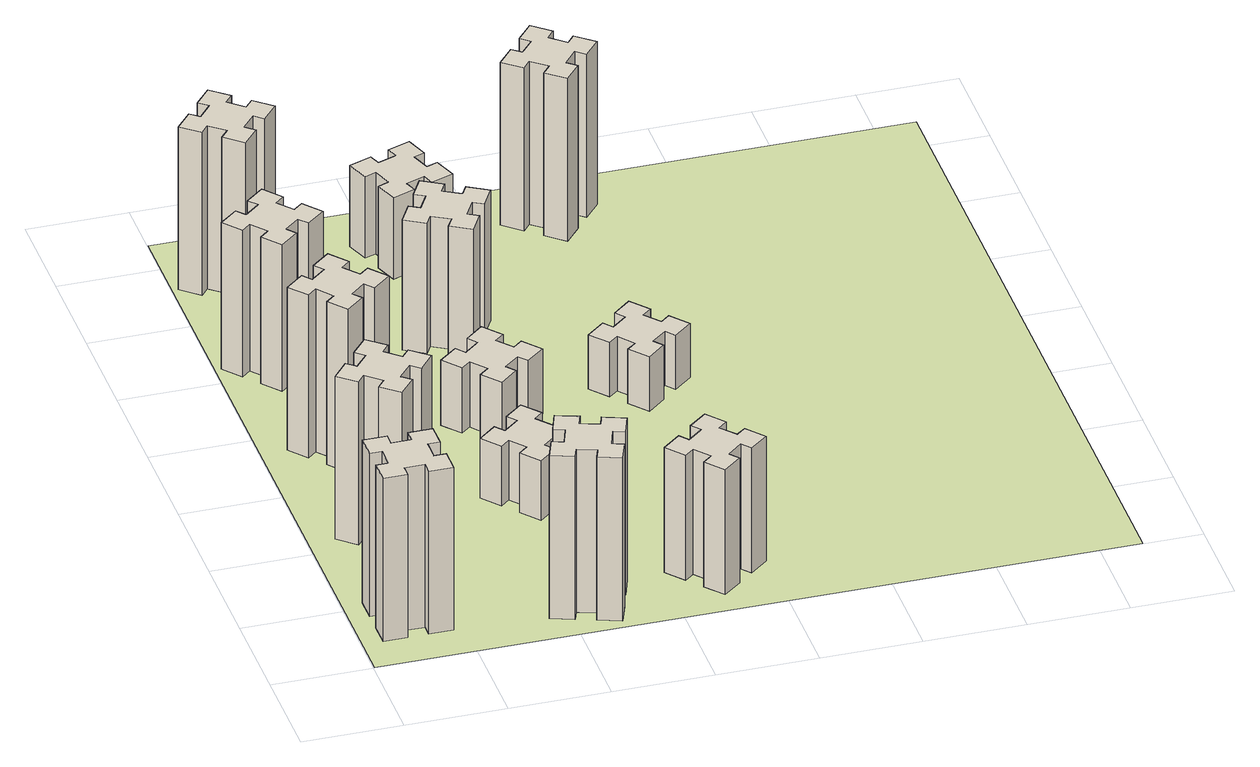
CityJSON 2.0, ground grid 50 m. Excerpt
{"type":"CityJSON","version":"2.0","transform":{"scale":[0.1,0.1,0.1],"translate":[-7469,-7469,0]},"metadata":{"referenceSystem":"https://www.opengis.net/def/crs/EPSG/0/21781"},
"CityObjects":{
"building1":{"type":"Building","attributes":{"class":"1000","function":"1000","usage":"1000","yearOfConstruction":2016,"roofType":"1000","measuredHeight":90,"storeysAboveGround":30,"storeysBelowGround":0},"geometry":[{"type":"Solid","lod":"1","boundaries":[[[[0,1,2,3,4,5,6,7,8,9,10,11,12,13,14,15,16,17,18,19]],[[17,16,20,21]],[[16,15,22,20]],[[15,14,23,22]],[[14,13,24,23]],[[13,12,25,24]],[[12,11,26,25]],[[11,10,27,26]],[[10,9,28,27]],[[9,8,29,28]],[[8,7,30,29]],[[7,6,31,30]],[[6,5,32,31]],[[5,4,33,32]],[[4,3,34,33]],[[3,2,35,34]],[[2,1,36,35]],[[1,0,37,36]],[[0,19,38,37]],[[19,18,39,38]],[[18,17,21,39]],[[24,25,26,27,28,29,30,31,32,33,34,35,36,37,38,39,21,20,22,23]]]]}]},
"building2":{"type":"Building","attributes":{"class":"1000","function":"1000","usage":"1000","yearOfConstruction":2016,"roofType":"1000","measuredHeight":90,"storeysAboveGround":30,"storeysBelowGround":0},"geometry":[{"type":"Solid","lod":"1","boundaries":[[[[40,41,42,43,44,45,46,47,48,49,50,51,52,53,54,55,56,57,58,59]],[[57,56,60,61]],[[56,55,62,60]],[[55,54,63,62]],[[54,53,64,63]],[[53,52,65,64]],[[52,51,66,65]],[[51,50,67,66]],[[50,49,68,67]],[[49,48,69,68]],[[48,47,70,69]],[[47,46,71,70]],[[46,45,72,71]],[[45,44,73,72]],[[44,43,74,73]],[[43,42,75,74]],[[42,41,76,75]],[[41,40,77,76]],[[40,59,78,77]],[[59,58,79,78]],[[58,57,61,79]],[[64,65,66,67,68,69,70,71,72,73,74,75,76,77,78,79,61,60,62,63]]]]}]},
"building3":{"type":"Building","attributes":{"class":"1000","function":"1000","usage":"1000","yearOfConstruction":2016,"roofType":"1000","measuredHeight":90,"storeysAboveGround":30,"storeysBelowGround":0},"geometry":[{"type":"Solid","lod":"1","boundaries":[[[[80,81,82,83,84,85,86,87,88,89,90,91,92,93,94,95,96,97,98,99]],[[97,96,100,101]],[[96,95,102,100]],[[95,94,103,102]],[[94,93,104,103]],[[93,92,105,104]],[[92,91,106,105]],[[91,90,107,106]],[[90,89,108,107]],[[89,88,109,108]],[[88,87,110,109]],[[87,86,111,110]],[[86,85,112,111]],[[85,84,113,112]],[[84,83,114,113]],[[83,82,115,114]],[[82,81,116,115]],[[81,80,117,116]],[[80,99,118,117]],[[99,98,119,118]],[[98,97,101,119]],[[104,105,106,107,108,109,110,111,112,113,114,115,116,117,118,119,101,100,102,103]]]]}]},
"building4":{"type":"Building","attributes":{"class":"1000","function":"1000","usage":"1000","yearOfConstruction":2016,"roofType":"1000","measuredHeight":81,"storeysAboveGround":30,"storeysBelowGround":0},"geometry":[{"type":"Solid","lod":"1","boundaries":[[[[120,121,122,123,124,125,126,127,128,129,130,131,132,133,134,135,136,137,138,139]],[[137,136,140,141]],[[136,135,142,140]],[[135,134,143,142]],[[134,133,144,143]],[[133,132,145,144]],[[132,131,146,145]],[[131,130,147,146]],[[130,129,148,147]],[[129,128,149,148]],[[128,127,150,149]],[[127,126,151,150]],[[126,125,152,151]],[[125,124,153,152]],[[124,123,154,153]],[[123,122,155,154]],[[122,121,156,155]],[[121,120,157,156]],[[120,139,158,157]],[[139,138,159,158]],[[138,137,141,159]],[[144,145,146,147,148,149,150,151,152,153,154,155,156,157,158,159,141,140,142,143]]]]}]},
"building5":{"type":"Building","attributes":{"class":"1000","function":"1000","usage":"1000","yearOfConstruction":2016,"roofType":"1000","measuredHeight":90,"storeysAboveGround":30,"storeysBelowGround":0},"geometry":[{"type":"Solid","lod":"1","boundaries":[[[[160,161,162,163,164,165,166,167,168,169,170,171,172,173,174,175,176,177,178,179]],[[177,176,180,181]],[[176,175,182,180]],[[175,174,183,182]],[[174,173,184,183]],[[173,172,185,184]],[[172,171,186,185]],[[171,170,187,186]],[[170,169,188,187]],[[169,168,189,188]],[[168,167,190,189]],[[167,166,191,190]],[[166,165,192,191]],[[165,164,193,192]],[[164,163,194,193]],[[163,162,195,194]],[[162,161,196,195]],[[161,160,197,196]],[[160,179,198,197]],[[179,178,199,198]],[[178,177,181,199]],[[184,185,186,187,188,189,190,191,192,193,194,195,196,197,198,199,181,180,182,183]]]]}]},
"building6":{"type":"Building","attributes":{"class":"1000","function":"1000","usage":"1000","yearOfConstruction":2016,"roofType":"1000","measuredHeight":90,"storeysAboveGround":30,"storeysBelowGround":0},"geometry":[{"type":"Solid","lod":"1","boundaries":[[[[200,201,202,203,204,205,206,207,208,209,210,211,212,213,214,215,216,217,218,219]],[[217,216,220,221]],[[216,215,222,220]],[[215,214,223,222]],[[214,213,224,223]],[[213,212,225,224]],[[212,211,226,225]],[[211,210,227,226]],[[210,209,228,227]],[[209,208,229,228]],[[208,207,230,229]],[[207,206,231,230]],[[206,205,232,231]],[[205,204,233,232]],[[204,203,234,233]],[[203,202,235,234]],[[202,201,236,235]],[[201,200,237,236]],[[200,219,238,237]],[[219,218,239,238]],[[218,217,221,239]],[[224,225,226,227,228,229,230,231,232,233,234,235,236,237,238,239,221,220,222,223]]]]}]},
"building7":{"type":"Building","attributes":{"class":"1000","function":"1000","usage":"1000","yearOfConstruction":2016,"roofType":"1000","measuredHeight":33,"storeysAboveGround":30,"storeysBelowGround":0},"geometry":[{"type":"Solid","lod":"1","boundaries":[[[[240,241,242,243,244,245,246,247,248,249,250,251,252,253,254,255,256,257,258,259]],[[257,256,260,261]],[[256,255,262,260]],[[255,254,263,262]],[[254,253,264,263]],[[253,252,265,264]],[[252,251,266,265]],[[251,250,267,266]],[[250,249,268,267]],[[249,248,269,268]],[[248,247,270,269]],[[247,246,271,270]],[[246,245,272,271]],[[245,244,273,272]],[[244,243,274,273]],[[243,242,275,274]],[[242,241,276,275]],[[241,240,277,276]],[[240,259,278,277]],[[259,258,279,278]],[[258,257,261,279]],[[264,265,266,267,268,269,270,271,272,273,274,275,276,277,278,279,261,260,262,263]]]]}]},
"building8":{"type":"Building","attributes":{"class":"1000","function":"1000","usage":"1000","yearOfConstruction":2016,"roofType":"1000","measuredHeight":36,"storeysAboveGround":30,"storeysBelowGround":0},"geometry":[{"type":"Solid","lod":"1","boundaries":[[[[280,281,282,283,284,285,286,287,288,289,290,291,292,293,294,295,296,297,298,299]],[[297,296,300,301]],[[296,295,302,300]],[[295,294,303,302]],[[294,293,304,303]],[[293,292,305,304]],[[292,291,306,305]],[[291,290,307,306]],[[290,289,308,307]],[[289,288,309,308]],[[288,287,310,309]],[[287,286,311,310]],[[286,285,312,311]],[[285,284,313,312]],[[284,283,314,313]],[[283,282,315,314]],[[282,281,316,315]],[[281,280,317,316]],[[280,299,318,317]],[[299,298,319,318]],[[298,297,301,319]],[[304,305,306,307,308,309,310,311,312,313,314,315,316,317,318,319,301,300,302,303]]]]}]},
"building9":{"type":"Building","attributes":{"class":"1000","function":"1000","usage":"1000","yearOfConstruction":2016,"roofType":"1000","measuredHeight":69,"storeysAboveGround":30,"storeysBelowGround":0},"geometry":[{"type":"Solid","lod":"1","boundaries":[[[[320,321,322,323,324,325,326,327,328,329,330,331,332,333,334,335,336,337,338,339]],[[337,336,340,341]],[[336,335,342,340]],[[335,334,343,342]],[[334,333,344,343]],[[333,332,345,344]],[[332,331,346,345]],[[331,330,347,346]],[[330,329,348,347]],[[329,328,349,348]],[[328,327,350,349]],[[327,326,351,350]],[[326,325,352,351]],[[325,324,353,352]],[[324,323,354,353]],[[323,322,355,354]],[[322,321,356,355]],[[321,320,357,356]],[[320,339,358,357]],[[339,338,359,358]],[[338,337,341,359]],[[344,345,346,347,348,349,350,351,352,353,354,355,356,357,358,359,341,340,342,343]]]]}]},
"building10":{"type":"Building","attributes":{"class":"1000","function":"1000","usage":"1000","yearOfConstruction":2016,"roofType":"1000","measuredHeight":72,"storeysAboveGround":30,"storeysBelowGround":0},"geometry":[{"type":"Solid","lod":"1","boundaries":[[[[360,361,362,363,364,365,366,367,368,369,370,371,372,373,374,375,376,377,378,379]],[[377,376,380,381]],[[376,375,382,380]],[[375,374,383,382]],[[374,373,384,383]],[[373,372,385,384]],[[372,371,386,385]],[[371,370,387,386]],[[370,369,388,387]],[[369,368,389,388]],[[368,367,390,389]],[[367,366,391,390]],[[366,365,392,391]],[[365,364,393,392]],[[364,363,394,393]],[[363,362,395,394]],[[362,361,396,395]],[[361,360,397,396]],[[360,379,398,397]],[[379,378,399,398]],[[378,377,381,399]],[[384,385,386,387,388,389,390,391,392,393,394,395,396,397,398,399,381,380,382,383]]]]}]},
"building11":{"type":"Building","attributes":{"class":"1000","function":"1000","usage":"1000","yearOfConstruction":2016,"roofType":"1000","measuredHeight":45,"storeysAboveGround":30,"storeysBelowGround":0},"geometry":[{"type":"Solid","lod":"1","boundaries":[[[[400,401,402,403,404,405,406,407,408,409,410,411,412,413,414,415,416,417,418,419]],[[417,416,420,421]],[[416,415,422,420]],[[415,414,423,422]],[[414,413,424,423]],[[413,412,425,424]],[[412,411,426,425]],[[411,410,427,426]],[[410,409,428,427]],[[409,408,429,428]],[[408,407,430,429]],[[407,406,431,430]],[[406,405,432,431]],[[405,404,433,432]],[[404,403,434,433]],[[403,402,435,434]],[[402,401,436,435]],[[401,400,437,436]],[[400,419,438,437]],[[419,418,439,438]],[[418,417,421,439]],[[424,425,426,427,428,429,430,431,432,433,434,435,436,437,438,439,421,420,422,423]]]]}]},
"building12":{"type":"Building","attributes":{"class":"1000","function":"1000","usage":"1000","yearOfConstruction":2016,"roofType":"1000","measuredHeight":30,"storeysAboveGround":30,"storeysBelowGround":0},"geometry":[{"type":"Solid","lod":"1","boundaries":[[[[440,441,442,443,444,445,446,447,448,449,450,451,452,453,454,455,456,457,458,459]],[[457,456,460,461]],[[456,455,462,460]],[[455,454,463,462]],[[454,453,464,463]],[[453,452,465,464]],[[452,451,466,465]],[[451,450,467,466]],[[450,449,468,467]],[[449,448,469,468]],[[448,447,470,469]],[[447,446,471,470]],[[446,445,472,471]],[[445,444,473,472]],[[444,443,474,473]],[[443,442,475,474]],[[442,441,476,475]],[[441,440,477,476]],[[440,459,478,477]],[[459,458,479,478]],[[458,457,461,479]],[[464,465,466,467,468,469,470,471,472,473,474,475,476,477,478,479,461,460,462,463]]]]}]},
"building13":{"type":"Building","attributes":{"class":"1000","function":"1000","usage":"1000","yearOfConstruction":2016,"roofType":"1000","measuredHeight":90,"storeysAboveGround":30,"storeysBelowGround":0},"geometry":[{"type":"Solid","lod":"1","boundaries":[[[[480,481,482,483,484,485,486,487,488,489,490,491,492,493,494,495,496,497,498,499]],[[497,496,500,501]],[[496,495,502,500]],[[495,494,503,502]],[[494,493,504,503]],[[493,492,505,504]],[[492,491,506,505]],[[491,490,507,506]],[[490,489,508,507]],[[489,488,509,508]],[[488,487,510,509]],[[487,486,511,510]],[[486,485,512,511]],[[485,484,513,512]],[[484,483,514,513]],[[483,482,515,514]],[[482,481,516,515]],[[481,480,517,516]],[[480,499,518,517]],[[499,498,519,518]],[[498,497,501,519]],[[504,505,506,507,508,509,510,511,512,513,514,515,516,517,518,519,501,500,502,503]]]]}]},
"landuse1":{"type":"LandUse","attributes":{"name":"plot1","function":"1010"},"geometry":[{"type":"MultiSurface","lod":"1","boundaries":[[[520,521,522,523]]]}]}
},
"vertices":[
[165,425,0],[165,325,0],[105,325,0],[105,205,0],[225,205,0],[225,265,0],[325,265,0],[325,205,0],[445,205,0],[445,325,0],[385,325,0],[385,425,0],[445,425,0],[445,545,0],[325,545,0],[325,485,0],[225,485,0],[225,545,0],[105,545,0],[105,425,0],[225,485,900],[225,545,900],[325,485,900],[325,545,900],[445,545,900],[445,425,900],[385,425,900],[385,325,900],[445,325,900],[445,205,900],[325,205,900],[325,265,900],[225,265,900],[225,205,900],[105,205,900],[105,325,900],[165,325,900],[165,425,900],[105,425,900],[105,545,900],
[484,1167,0],[408,1232,0],[446,1278,0],[354,1355,0],[277,1263,0],[323,1224,0],[259,1148,0],[213,1186,0],[136,1094,0],[228,1017,0],[266,1063,0],[343,999,0],[304,953,0],[396,876,0],[473,968,0],[427,1006,0],[492,1083,0],[538,1044,0],[615,1136,0],[523,1213,0],[492,1083,900],[538,1044,900],[427,1006,900],[473,968,900],[396,876,900],[304,953,900],[343,999,900],[266,1063,900],[228,1017,900],[136,1094,900],[213,1186,900],[259,1148,900],[323,1224,900],[277,1263,900],[354,1355,900],[446,1278,900],[408,1232,900],[484,1167,900],[523,1213,900],[615,1136,900],
[492,1888,0],[427,1964,0],[473,2003,0],[396,2095,0],[304,2018,0],[343,1972,0],[266,1907,0],[228,1953,0],[136,1876,0],[213,1784,0],[259,1823,0],[323,1746,0],[277,1708,0],[354,1616,0],[446,1693,0],[408,1739,0],[484,1803,0],[523,1757,0],[615,1834,0],[538,1926,0],[484,1803,900],[523,1757,900],[408,1739,900],[446,1693,900],[354,1616,900],[277,1708,900],[323,1746,900],[259,1823,900],[213,1784,900],[136,1876,900],[228,1953,900],[266,1907,900],[343,1972,900],[304,2018,900],[396,2095,900],[473,2003,900],[427,1964,900],[492,1888,900],[538,1926,900],[615,1834,900],
[243,2712,0],[166,2647,0],[128,2693,0],[36,2616,0],[113,2524,0],[159,2563,0],[223,2486,0],[177,2448,0],[254,2356,0],[346,2433,0],[308,2479,0],[384,2543,0],[423,2497,0],[515,2574,0],[438,2666,0],[392,2628,0],[327,2704,0],[373,2743,0],[296,2835,0],[204,2758,0],[327,2704,810],[373,2743,810],[392,2628,810],[438,2666,810],[515,2574,810],[423,2497,810],[384,2543,810],[308,2479,810],[346,2433,810],[254,2356,810],[177,2448,810],[223,2486,810],[159,2563,810],[113,2524,810],[36,2616,810],[128,2693,810],[166,2647,810],[243,2712,810],[204,2758,810],[296,2835,810],
[1029,360,0],[995,266,0],[939,287,0],[897,174,0],[1010,133,0],[1031,189,0],[1125,155,0],[1104,99,0],[1217,57,0],[1258,170,0],[1202,191,0],[1236,285,0],[1292,264,0],[1333,377,0],[1220,418,0],[1200,362,0],[1106,396,0],[1127,452,0],[1014,493,0],[973,380,0],[1106,396,900],[1127,452,900],[1200,362,900],[1220,418,900],[1333,377,900],[1292,264,900],[1236,285,900],[1202,191,900],[1258,170,900],[1217,57,900],[1104,99,900],[1125,155,900],[1031,189,900],[1010,133,900],[897,174,900],[939,287,900],[995,266,900],[1029,360,900],[973,380,900],[1014,493,900],
[384,3387,0],[308,3452,0],[346,3498,0],[254,3575,0],[177,3483,0],[223,3444,0],[159,3368,0],[113,3406,0],[36,3314,0],[128,3237,0],[166,3283,0],[243,3219,0],[204,3173,0],[296,3096,0],[373,3188,0],[327,3226,0],[392,3303,0],[438,3264,0],[515,3356,0],[423,3433,0],[392,3303,900],[438,3264,900],[327,3226,900],[373,3188,900],[296,3096,900],[204,3173,900],[243,3219,900],[166,3283,900],[128,3237,900],[36,3314,900],[113,3406,900],[159,3368,900],[223,3444,900],[177,3483,900],[254,3575,900],[346,3498,900],[308,3452,900],[384,3387,900],[423,3433,900],[515,3356,900],
[1083,1332,0],[1006,1267,0],[968,1313,0],[876,1236,0],[953,1144,0],[999,1183,0],[1063,1106,0],[1017,1068,0],[1094,976,0],[1186,1053,0],[1148,1099,0],[1224,1163,0],[1263,1117,0],[1355,1194,0],[1278,1286,0],[1232,1248,0],[1167,1324,0],[1213,1363,0],[1136,1455,0],[1044,1378,0],[1167,1324,330],[1213,1363,330],[1232,1248,330],[1278,1286,330],[1355,1194,330],[1263,1117,330],[1224,1163,330],[1148,1099,330],[1186,1053,330],[1094,976,330],[1017,1068,330],[1063,1106,330],[999,1183,330],[953,1144,330],[876,1236,330],[968,1313,330],[1006,1267,330],[1083,1332,330],[1044,1378,330],[1136,1455,330],
[1083,1972,0],[1006,1907,0],[968,1953,0],[876,1876,0],[953,1784,0],[999,1823,0],[1063,1746,0],[1017,1708,0],[1094,1616,0],[1186,1693,0],[1148,1739,0],[1224,1803,0],[1263,1757,0],[1355,1834,0],[1278,1926,0],[1232,1888,0],[1167,1964,0],[1213,2003,0],[1136,2095,0],[1044,2018,0],[1167,1964,360],[1213,2003,360],[1232,1888,360],[1278,1926,360],[1355,1834,360],[1263,1757,360],[1224,1803,360],[1148,1739,360],[1186,1693,360],[1094,1616,360],[1017,1708,360],[1063,1746,360],[999,1823,360],[953,1784,360],[876,1876,360],[968,1953,360],[1006,1907,360],[1083,1972,360],[1044,2018,360],[1136,2095,360],
[1639,343,0],[1703,266,0],[1657,228,0],[1734,136,0],[1826,213,0],[1788,259,0],[1864,323,0],[1903,277,0],[1995,354,0],[1918,446,0],[1872,408,0],[1807,484,0],[1853,523,0],[1776,615,0],[1684,538,0],[1723,492,0],[1646,427,0],[1608,473,0],[1516,396,0],[1593,304,0],[1646,427,690],[1608,473,690],[1723,492,690],[1684,538,690],[1776,615,690],[1853,523,690],[1807,484,690],[1872,408,690],[1918,446,690],[1995,354,690],[1903,277,690],[1864,323,690],[1788,259,690],[1826,213,690],[1734,136,690],[1657,228,690],[1703,266,690],[1639,343,690],[1593,304,690],[1516,396,690],
[1214,2666,0],[1127,2716,0],[1157,2768,0],[1053,2828,0],[993,2724,0],[1045,2694,0],[995,2607,0],[943,2637,0],[883,2533,0],[987,2473,0],[1017,2525,0],[1104,2475,0],[1074,2423,0],[1178,2363,0],[1238,2467,0],[1186,2497,0],[1236,2584,0],[1288,2554,0],[1348,2658,0],[1244,2718,0],[1236,2584,720],[1288,2554,720],[1186,2497,720],[1238,2467,720],[1178,2363,720],[1074,2423,720],[1104,2475,720],[1017,2525,720],[987,2473,720],[883,2533,720],[943,2637,720],[995,2607,720],[1045,2694,720],[993,2724,720],[1053,2828,720],[1157,2768,720],[1127,2716,720],[1214,2666,720],[1244,2718,720],[1348,2658,720],
[1125,3456,0],[1031,3422,0],[1010,3478,0],[897,3437,0],[939,3324,0],[995,3345,0],[1029,3251,0],[973,3230,0],[1014,3117,0],[1127,3159,0],[1106,3215,0],[1200,3249,0],[1220,3193,0],[1333,3234,0],[1292,3347,0],[1236,3326,0],[1202,3420,0],[1258,3440,0],[1217,3553,0],[1104,3512,0],[1202,3420,450],[1258,3440,450],[1236,3326,450],[1292,3347,450],[1333,3234,450],[1220,3193,450],[1200,3249,450],[1106,3215,450],[1127,3159,450],[1014,3117,450],[973,3230,450],[1029,3251,450],[995,3345,450],[939,3324,450],[897,3437,450],[1010,3478,450],[1031,3422,450],[1125,3456,450],[1104,3512,450],[1217,3553,450],
[1972,1988,0],[1907,2064,0],[1953,2103,0],[1876,2195,0],[1784,2118,0],[1823,2072,0],[1746,2007,0],[1708,2053,0],[1616,1976,0],[1693,1884,0],[1739,1923,0],[1803,1846,0],[1757,1808,0],[1834,1716,0],[1926,1793,0],[1888,1839,0],[1964,1903,0],[2003,1857,0],[2095,1934,0],[2018,2026,0],[1964,1903,300],[2003,1857,300],[1888,1839,300],[1926,1793,300],[1834,1716,300],[1757,1808,300],[1803,1846,300],[1739,1923,300],[1693,1884,300],[1616,1976,300],[1708,2053,300],[1746,2007,300],[1823,2072,300],[1784,2118,300],[1876,2195,300],[1953,2103,300],[1907,2064,300],[1972,1988,300],[2018,2026,300],[2095,1934,300],
[1746,3383,0],[1823,3319,0],[1784,3273,0],[1876,3196,0],[1953,3288,0],[1907,3326,0],[1972,3403,0],[2018,3364,0],[2095,3456,0],[2003,3533,0],[1964,3487,0],[1888,3552,0],[1926,3598,0],[1834,3675,0],[1757,3583,0],[1803,3544,0],[1739,3468,0],[1693,3506,0],[1616,3414,0],[1708,3337,0],[1739,3468,900],[1693,3506,900],[1803,3544,900],[1757,3583,900],[1834,3675,900],[1926,3598,900],[1888,3552,900],[1964,3487,900],[2003,3533,900],[2095,3456,900],[2018,3364,900],[1972,3403,900],[1907,3326,900],[1953,3288,900],[1876,3196,900],[1784,3273,900],[1823,3319,900],[1746,3383,900],[1708,3337,900],[1616,3414,900],
[5,3705,0],[3705,3705,0],[3705,5,0],[5,5,0]
]}
